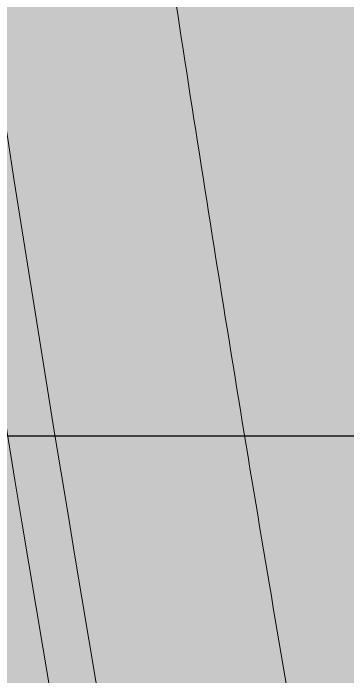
# Model space of a CAD drawing. Header units: millimetres. Extents: x -223175 to 287756, y -120611 to 352956.
# Drawn here: x 174545 to 179910, y 275573 to 286208 of the extents above; entities that cross this region are included whole.
import ezdxf

# ---------------------------------------------------------------- set-up
doc = ezdxf.new("R2010")
doc.units = ezdxf.units.MM
doc.header["$LTSCALE"] = 50
for name, pattern in [('XREF 평면도$0$CEN', [62, 60, -1, 0, -1]), ('XREF 평면도$0$DASHEDX2', [38.099999999999994, 25.4, -12.7]), ('XREF 평면도$0$PHANTOM', [25, 20, -1, 1, -1, 1, -1])]:
    doc.linetypes.add(name, pattern=pattern)
for name, color, linetype in [('I-SOLID(제외영역)', 253, 'Continuous'), ('XREF 평면도$0$CEN', 1, 'XREF 평면도$0$CEN'), ('XREF 평면도$0$F_HAT', 8, 'Continuous'), ('XREF 평면도$0$SITE', 1, 'XREF 평면도$0$PHANTOM')]:
    doc.layers.add(name, color=color, linetype=linetype)
doc.layers.add('XREF 평면도$0$0개선도로', color=7, linetype='Continuous', lineweight=0)
doc.layers.add('XREF 평면도$0$▶노면표시 - 차선(흰색)', color=7, linetype='Continuous', lineweight=9)

msp = doc.modelspace()

# ---------------------------------------------------------------- hatches: boundary and pattern name
at = {"layer": 'I-SOLID(제외영역)', "ltscale": 0.5}
h = msp.add_hatch(color=253, dxfattribs=at)
h.dxf.hatch_style = 1
h.paths.add_polyline_path([(107817.9931809666, 312724.6808798617), (107817.9931809666, 244617.060248098), (184614.5896010123, 244617.060248098), (184614.5896010123, 312724.6808798617)])
h.paths.add_polyline_path([(143274.9137761497, 271631.6924027729), (140474.9137761494, 271631.6924027729), (140474.9137761494, 278831.6924027727), (143274.9137761494, 278831.6924027726), (143274.9137761494, 284356.692402773), (147974.9137761494, 284356.692402773), (147974.9137761494, 283111.6924027727), (148824.9137761494, 283111.6924027727), (148824.9137761494, 278581.6924027727), (146104.9137761494, 278581.6924027726), (146104.9137761494, 278331.6924027728), (154149.9137761494, 278331.6924027727), (154149.9137761494, 276381.6924027727), (166174.9137761494, 276381.6924027727), (166174.9137761494, 273881.6924027727), (154149.9137761494, 273881.6924027727), (154149.9137761494, 272131.6924027727), (145764.9137761494, 272131.6924027727), (145764.9137761494, 271881.6924027731), (148624.9137761494, 271881.6924027731), (148574.9137761494, 271756.6924027731), (148574.9137761494, 267351.6924027729), (147974.9137761494, 267351.6924027729), (147974.9137761494, 266231.6924027729), (145564.9137761494, 266231.6924027727), (145564.9137761495, 265981.6924027728), (143274.9137761498, 265981.6924027728), (143274.9137761498, 266231.6924027728)], flags=16)
h.paths.add_polyline_path([(132374.9137761494, 271631.6924027727), (137044.9137761497, 271631.6924027728), (137044.9137761497, 270991.6924027727), (137274.9137761497, 270991.6924027727), (137274.9137761497, 269231.6924027726), (138074.9137761495, 269231.6924027727), (138074.9137761495, 265981.6924027727), (133724.9137761494, 265981.6924027727), (133724.9137761493, 269031.6924027718), (132374.9137761494, 269031.6924027723)], flags=16)
at = {"layer": 'XREF 평면도$0$F_HAT', "ltscale": 10}
h = msp.add_hatch(dxfattribs=at)
h.set_pattern_fill('EARTH', color=256, scale=200, style=0)
h.set_pattern_definition([(0, (-162118.8283971961, 210702.1300616698), (1270, 1270), [1270, -1270]), (0, (-162118.8283971961, 211178.3800616698), (1270, 1270), [1270, -1270]), (0, (-162118.8283971961, 211654.6300616698), (1270, 1270), [1270, -1270]), (90, (-161960.0783971961, 211813.3800616698), (-1270, 1270), [1270, -1270]), (90, (-161483.8283971961, 211813.3800616698), (-1270, 1270), [1270, -1270]), (90, (-161007.5783971961, 211813.3800616698), (-1270, 1270), [1270, -1270])])
edge = h.paths.add_edge_path()
edge.add_arc((122303.7167860108, 296707.3662767248), 6000, 90, 180, ccw=False)
edge.add_line((122303.7167860108, 302707.3662767248), (165827.6734481711, 302707.3662768995))
edge.add_arc((165827.6734482484, 296707.3662770229), 5999.999999883597, 7.600091366015192, 90.00000000083378, ccw=False)
edge.add_line((171774.9654242533, 297500.9141023295), (172788.1156849206, 290234.607254821))
edge.add_line((172788.1156849103, 290234.6072548168), (178227.6237120164, 258587.7343437966))
edge.add_line((178227.6237120169, 258587.7343437957), (179127.1937750644, 254142.400117728))
edge.add_arc((169203.4194788771, 252731.0009857999), 10023.63924885768, 270.05453157717363, 8.094549773111623, ccw=False)
edge.add_line((169212.9595319169, 242707.366276844), (169212.9595319169, 242607.3662768841))
edge.add_line((169212.9595319169, 242607.3662768841), (122303.7167860206, 242607.3662768841))
edge.add_line((122303.7167860108, 247707.366276844), (122303.7167860108, 242707.3662769022))
edge.add_arc((122303.7167860704, 248707.3662769632), 6000.000000058206, 180.0000000005558, 269.9999999994442, ccw=False)
edge.add_line((116303.7167860108, 248707.3662769036), (116309.7335631988, 266200.3280757564))
edge.add_arc((122288.1992605465, 266344.9107585686), 5980.213729170319, 125.63845409563899, 181.3853659966144, ccw=False)
edge.add_line((118803.716785981, 271205.089575349), (118803.716785981, 254450.0069640634))
edge.add_line((118803.716785981, 254450.0069640564), (123023.584090385, 250204.7065257431))
edge.add_line((123023.5840903955, 250204.7065257417), (171064.5974098482, 250204.7065257417))
edge.add_line((171064.5974098282, 250204.7065257417), (176114.589601026, 256405.3162356928))
edge.add_line((176114.5896010237, 256405.31623569), (169292.7738920514, 297201.4016150093))
edge.add_line((169292.7738920586, 297201.4016150223), (165913.8507569766, 300207.3662769125))
edge.add_line((165913.8507569866, 300207.3662769037), (123023.5840903904, 300226.163225969))
edge.add_line((123023.5840903955, 300226.1632259773), (118808.5174051997, 295969.5262090258))
edge.add_line((118808.5174051957, 295969.5262090253), (118803.7167860166, 279258.2952303645))
edge.add_arc((122339.6838759916, 284163.5339257406), 6046.852893878503, 183.4384946760069, 234.2138533772293, ccw=False)
edge.add_line((116303.7167860108, 283800.8616096514), (116303.7167860108, 296707.3662767244))

# ---------------------------------------------------------------- linework, layer by layer
at = {"layer": 'XREF 평면도$0$0개선도로'}
msp.add_lwpolyline([(179743.6304876643, 254867.7989239531, -0.01742723746272038), (172518.3769212501, 297600.1075805115)], format="xyb", dxfattribs=at)
msp.add_arc((788955.1902590233, 379851.3396904158), 622650.0000173707, 187.6000913680903, 191.5937157227375, dxfattribs=at)
at = {"layer": 'XREF 평면도$0$CEN', "color": 1, "ltscale": 300}
msp.add_line((113279.1227409993, 279431.6924027727), (181614.5896010123, 279431.6924027727), dxfattribs=at)
at = {"layer": 'XREF 평면도$0$SITE', "color": 1, "ltscale": 300, "const_width": 200}
msp.add_lwpolyline([(123023.5840903692, 300226.1632259493), (118779.1227409993, 295981.701877534), (118779.1227409993, 254449.167874157), (123023.5840903692, 250204.7065257417), (171064.597409828, 250204.7065257417), (176114.5896010124, 256405.3162356853, -0.01656545676904839), (169283.2711018458, 297268.2215783797), (165920.9421103806, 300226.1632259493)], format="xyb", close=True, dxfattribs=at)
at = {"layer": 'XREF 평면도$0$▶노면표시 - 차선(흰색)', "linetype": 'XREF 평면도$0$DASHEDX2', "ltscale": 30, "elevation": 999.9999999999784, "flags": 128}
for points in [[(182402.7243504249, 274304.5349887848, -0.01965097817317788), (175995.4050530705, 322261.5590830221, -0.01712771498167648)], [(182402.7243504251, 274304.5349887848, -0.01965097817317788), (175995.4050530706, 322261.5590830222, -0.01712771498167648)]]:
    msp.add_lwpolyline(points, format="xyb", dxfattribs=at)
at = {"layer": 'XREF 평면도$0$▶노면표시 - 차선(흰색)', "linetype": 'XREF 평면도$0$DASHEDX2', "ltscale": 30, "flags": 128}
msp.add_lwpolyline([(179195.2901267137, 273880.2586315066, -0.01965097817317788), (172787.9708293593, 321837.2827257439, -0.01712771498167648)], format="xyb", dxfattribs=at)

doc.saveas('drawing.dxf')
